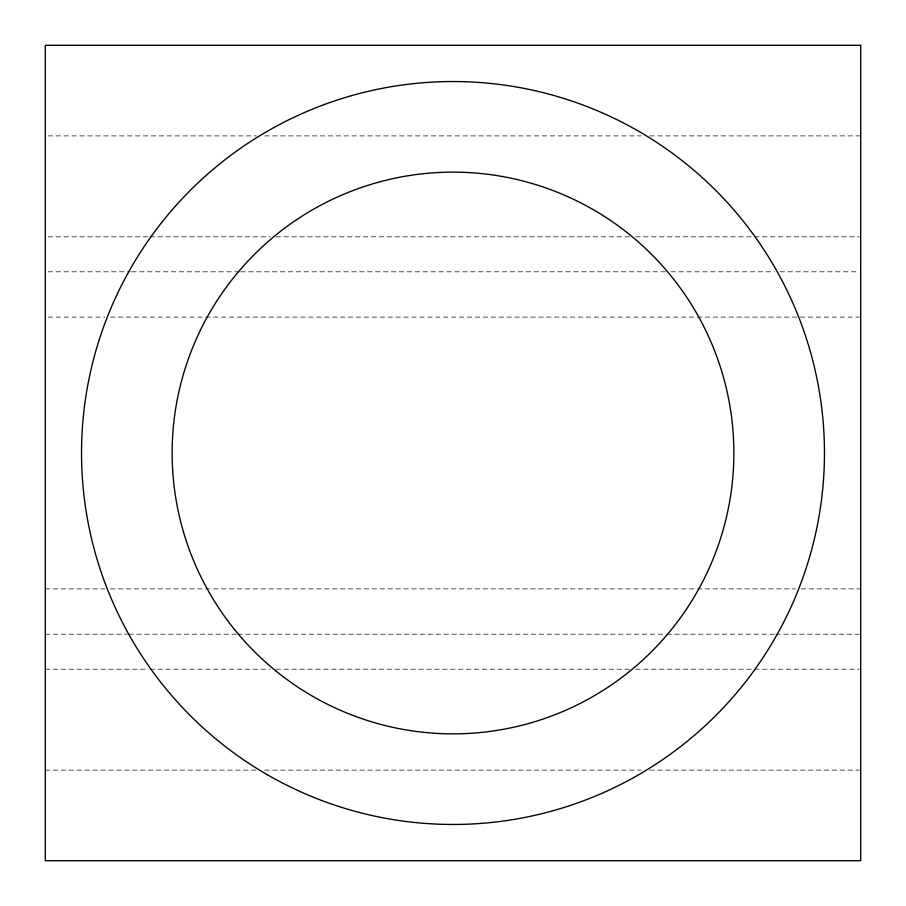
<?xml version="1.0" encoding="UTF-8"?>
<svg xmlns="http://www.w3.org/2000/svg" width="906" height="906" viewBox="0 0 906 906"><rect width="100%" height="100%" fill="white"/><g stroke="black" fill="none" stroke-linecap="round" stroke-linejoin="round"><path stroke-width="0.68" stroke-dasharray="4.53 3.4" d="M48.131 135.9L256.228 135.9M264.722 135.9L641.278 135.9M649.772 135.9L860.7 135.9M48.131 236.817L148.641 236.817M150.056 236.817L270.384 236.817M276.047 236.817L629.953 236.817M635.616 236.817L753.113 236.817M754.528 236.817L859.284 236.817M48.131 271.8L130.238 271.8M131.653 271.8L239.241 271.8M240.656 271.8L665.344 271.8M671.006 271.8L774.347 271.8M780.009 271.8L859.284 271.8M48.131 317.1L104.756 317.1M110.419 317.1L859.284 317.1M45.3 588.9L104.756 588.9M110.419 588.9L795.581 588.9M801.244 588.9L860.7 588.9M45.3 634.2L127.406 634.2M128.822 634.2L236.409 634.2M237.825 634.2L665.344 634.2M666.759 634.2L774.347 634.2M775.763 634.2L859.284 634.2M45.3 669.183L148.641 669.183M150.056 669.183L270.384 669.183M276.047 669.183L629.953 669.183M635.616 669.183L753.113 669.183M754.528 669.183L859.284 669.183M45.3 770.1L256.228 770.1M264.722 770.1L641.278 770.1M649.772 770.1L859.284 770.1"/><path stroke-width="1.36" d="M860.7 45.3L45.3 45.3L45.3 860.7L860.7 860.7L860.7 45.3M267.27 774.698A371.46 371.46 0 0 0 824.46 453A371.46 371.46 0 0 0 267.27 131.302A371.46 371.46 0 0 0 267.27 774.698M276.251 671.267A280.86 280.86 0 0 0 730.406 496.941A280.86 280.86 0 0 0 352.343 190.792A280.86 280.86 0 0 0 276.251 671.267"/></g></svg>
